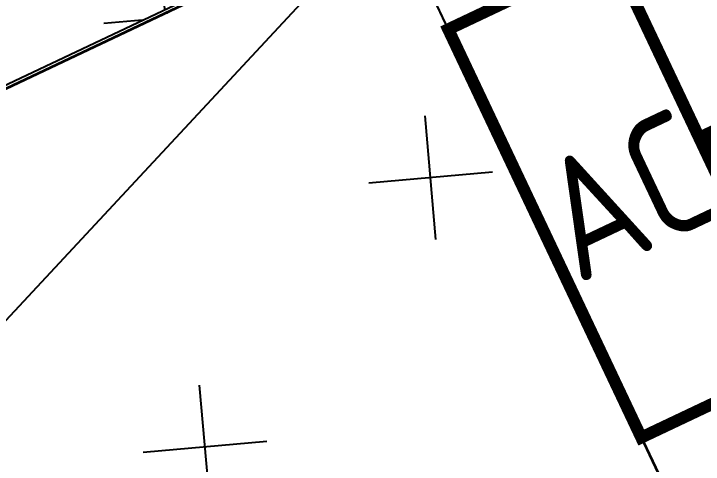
# Model space of a CAD drawing. Extents: x -809667 to 586099, y 3084146 to 3634412.
# Drawn here: x 381290.226 to 381292.518, y 3084298.544 to 3084300.04 of the extents above; entities that cross this region are included whole.
import ezdxf
from ezdxf.enums import TextEntityAlignment as Align

# ---------------------------------------------------------------- set-up
doc = ezdxf.new("R2010")
doc.units = 0
doc.header["$LTSCALE"] = 0.5
doc.header["$PDSIZE"] = 0.2
doc.layers.get('0').update_dxf_attribs({"linetype": 'CONTINUOUS'})
for name, color, linetype in [('EQUIP-箱柜', 3, 'CONTINUOUS'), ('WIRE-动力', 2, 'CONTINUOUS'), ('文字', 7, 'CONTINUOUS')]:
    doc.layers.add(name, color=color, linetype=linetype)
doc.styles.add('_TEL_ATTDEF', font='GBENOR', dxfattribs={"width": 0.8, "height": 3, "bigfont": 'GBCBIG'})
doc.styles.add('_TEL_DIM', font='SIMPLEX', dxfattribs={"width": 0.8, "height": 3.5, "bigfont": 'HZTXT'})

# ---------------------------------------------------------------- blocks, each defined once
blk = doc.blocks.new('123213')
at = {"layer": '文字', "linetype": 'Continuous'}
h = blk.add_hatch(dxfattribs=at)
h.set_pattern_fill('CROSS', color=8, scale=0.5200298169371408, angle=95.03494910525421)
h.set_pattern_definition([(95.03494910525414, (381885.7317007091, 3087160.027476753), (-0.8948146622980129, 0.7499090096577075), [0.4127736671938554, -1.238321001581566]), (185.0349491052542, (381885.9191779615, 3087160.251180418), (-0.7499090096577075, -0.8948146622980129), [0.4127736671938553, -1.238321001581566])])
h.paths.add_polyline_path([(381879.9012123861, 3087159.513791254), (381885.3270816387, 3087162.077454294), (381884.3019513099, 3087164.238648989), (381878.8778916366, 3087161.675997144)])
h = blk.add_hatch(dxfattribs=at)
h.set_pattern_fill('CROSS', color=8, scale=0.5200298169371408, angle=95.03494910525421)
h.set_pattern_definition([(95.03494910525414, (381886.7572083869, 3087157.85315947), (-0.8948146622980129, 0.7499090096577075), [0.4127736671938554, -1.238321001581566]), (185.0349491052542, (381886.9446856393, 3087158.076863135), (-0.7499090096577075, -0.8948146622980129), [0.4127736671938553, -1.238321001581566])])
h.paths.add_polyline_path([(381880.9267200639, 3087157.339473971), (381886.3525893165, 3087159.903137011), (381885.3274589877, 3087162.064331706), (381879.9033993144, 3087159.501679861)])
at = {"layer": '文字', "color": 8, "linetype": 'Continuous'}
for points in [[(381889.9904124757, 3087161.011141139, 0.266364160668824), (381886.247561204, 3087164.325965094, 0.266364160668824)], [(381889.4307477696, 3087160.792865206, 0.2552337273009835), (381886.1418449125, 3087163.728333791, 0.2552337273009835)]]:
    blk.add_lwpolyline(points, format="xyb", dxfattribs=at)
for points in [[(381879.9012123861, 3087159.513791254), (381885.3270816387, 3087162.077454294), (381884.3019513099, 3087164.238648989), (381878.8778916366, 3087161.675997144)], [(381880.9267200639, 3087157.339473971), (381886.3525893165, 3087159.903137011), (381885.3274589877, 3087162.064331706), (381879.9033993144, 3087159.501679861)]]:
    blk.add_lwpolyline(points, close=True, dxfattribs=at)
at = {"layer": '文字', "color": 8, "linetype": 'Continuous', "flags": 128}
for points in [[(381879.9053536886, 3087159.502624453), (381885.3286363292, 3087162.069335461), (381884.3019519267, 3087164.238648518), (381878.8786692852, 3087161.671937511)], [(381880.9308613664, 3087157.32830717), (381886.354144007, 3087159.895018178), (381885.3274596045, 3087162.064331235), (381879.904176963, 3087159.497620228)]]:
    blk.add_lwpolyline(points, close=True, dxfattribs=at)
at = {"layer": '文字', "color": 8, "linetype": 'Continuous'}
blk.add_lwpolyline([(381880.9267200639, 3087157.339473971), (381885.3283939899, 3087162.064773457)], dxfattribs=at)
blk = doc.blocks.new('$equip$00002708')
for p, q in [((-0.75, 0.5999999999994543), (-0.75, 0)), ((0.75, 0.5999999999994543), (-0.75, 0.5999999999994543)), ((0.75, 0), (0.75, 0.5999999999994543)), ((-0.75, 0), (0.75, 0))]:
    blk.add_line(p, q)
at = {"const_width": 0.04}
blk.add_lwpolyline([(-0.75, 0.5999999999994543), (-0.75, 0), (0.75, 0), (0.75, 0.5999999999994543), (-0.75, 0.5999999999994543), (-0.75, 0)], dxfattribs=at)
for p in [(0, 0.5999999999994543), (-0.75, 0.3000000000001819), (0.75, 0.3000000000001819), (0, 0)]:
    blk.add_point(p)
at = {"color": 7, "style": '_TEL_DIM'}
blk.add_attdef('$TEXT$', text='', height=0.4, dxfattribs=at).set_placement((1.818989403545856e-12, 0.2999999999992724), align=Align.MIDDLE_CENTER)
at = {"color": 7, "style": '_TEL_DIM', "flags": 1}
for tag in ['REMARK', 'A']:
    blk.add_attdef(tag, text='', height=0.4, dxfattribs=at).set_placement((0, 0), align=Align.MIDDLE_CENTER)

msp = doc.modelspace()

# ---------------------------------------------------------------- linework, layer by layer
at = {"layer": 'WIRE-动力', "linetype": 'Continuous', "const_width": 0.175}
msp.add_lwpolyline([(381292.5334664714, 3084299.566712689), (381293.0837678525, 3084299.827157277)], dxfattribs=at)

# ---------------------------------------------------------------- block references
at = {"layer": 'EQUIP-箱柜', "linetype": 'Continuous'}
ref = msp.add_blockref('$equip$00002708', (381291.9911381929, 3084299.31004158), dxfattribs=dict(at, rotation=295.3270831913837))
ref.add_attrib('$TEXT$', 'AC', dxfattribs={"layer": '0', "color": 7, "height": 0.4, "rotation": 25.32708319138374, "style": '_TEL_ATTDEF'}).set_placement((381292.2623023251, 3084299.43837713), align=Align.MIDDLE_CENTER)
at = {"layer": '文字', "color": 8}
msp.add_blockref('123213', (-593.8496636126656, -2861.669633126352), dxfattribs=at)

doc.saveas('drawing.dxf')
